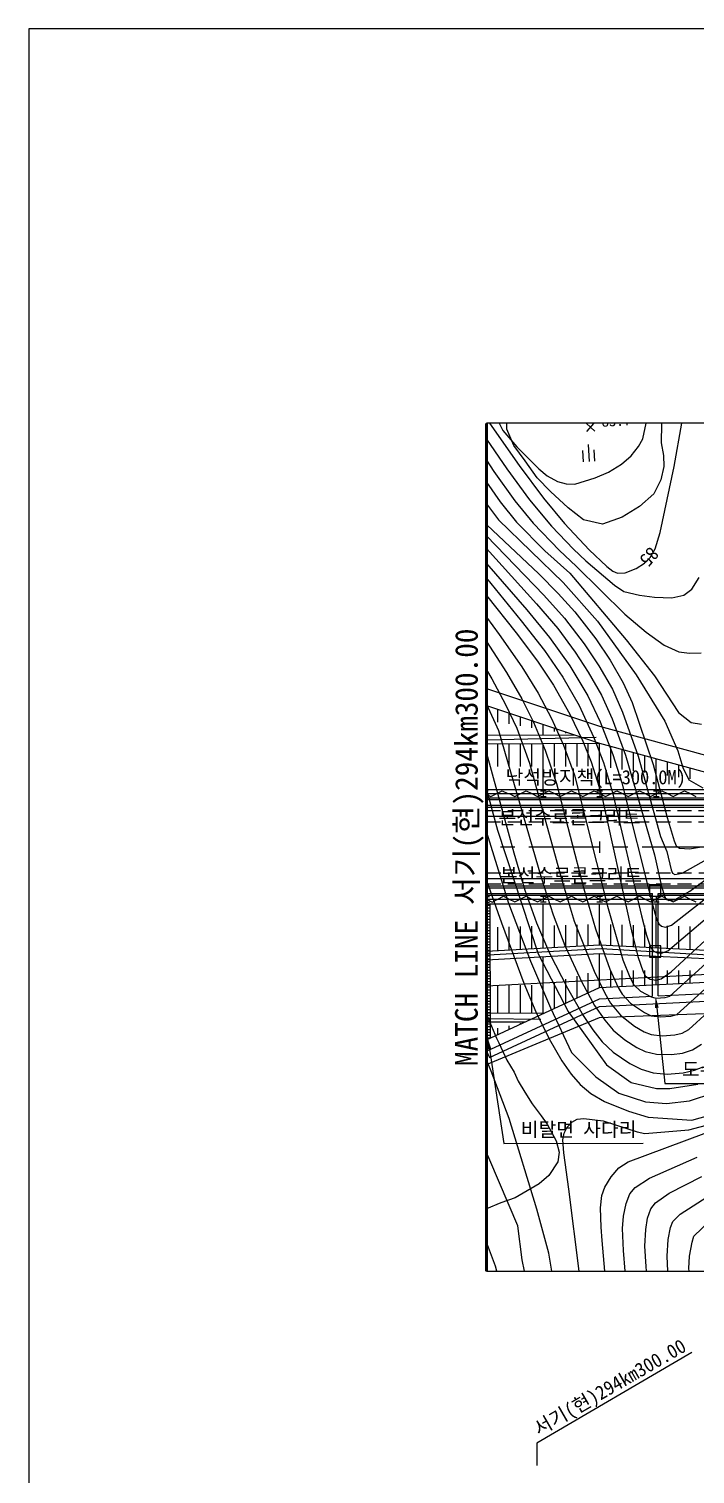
# Model space of a CAD drawing. Header units: millimetres. Extents: x 11366 to 12162, y 1103 to 1810.
# Drawn here: x 11365.9 to 11483.7, y 1363.4 to 1619.1 of the extents above; entities that cross this region are included whole.
import ezdxf
from ezdxf.enums import TextEntityAlignment as Align
from ezdxf.xclip import XClip

# ---------------------------------------------------------------- set-up
doc = ezdxf.new("R2010")
doc.units = ezdxf.units.MM
doc.header["$LTSCALE"] = 10
doc.header["$MEASUREMENT"] = 0
doc.header["$XCLIPFRAME"] = 2
for name, pattern in [('A-CENTR01', [2, 1.25, -0.25, 0.25, -0.25]), ('CENTER', [2, 1.25, -0.25, 0.25, -0.25]), ('HIDDEN', [0.375, 0.25, -0.125])]:
    doc.linetypes.add(name, pattern=pattern)
for name, color, linetype in [('TN-MACL', 6, 'A-CENTR01'), ('TZ-BASE', 253, 'Continuous'), ('TZ-CABL', 4, 'Continuous'), ('TZ-LEAL', 1, 'Continuous'), ('TZ-LEAT', 3, 'Continuous')]:
    doc.layers.add(name, color=color, linetype=linetype)
doc.layers.add('TX-PAPR', color=2, linetype='Continuous', plot=False)
doc.styles.add('HANA', font='GulimChe.ttf')
doc.styles.get("Standard").update_dxf_attribs({"font": 'GulimChe.ttf'})
doc.styles.add('굴림체', font='GulimChe.ttf')
doc.linetypes.add('I_LINE', pattern='A,3.5,["I",Standard,S=1,R=0,X=-1,Y=-0.5],3.5', length=7)
doc.linetypes.add('ZIGZAG', pattern='A,0.0001,-0.2,[131,ltypeshp.shx,S=0.2,R=0,X=-0.2,Y=0],-0.4,[131,ltypeshp.shx,S=0.2,R=180,X=0.2,Y=0],-0.2', length=0.8001)

# ---------------------------------------------------------------- blocks, each defined once
blk = doc.blocks.new('JD-FFCG5FXDGD4XFS')
at = {"layer": 'TZ-BASE'}
for p, q in [((31.39, 77.53, 83.81), (30.93, 74.92, 83.81)), ((0.09, 75.65, 85), (5.75, 67.53, 85)), ((2.35, 75.85, 84), (2.27, 74.94, 84)), ((2.27, 74.94, 84), (2.9, 73.71, 84)), ((3.59, 73.95, 83.81), (3.6, 75.59, 83.81)), ((17.65, 74.95, 83.67), (19.13, 73.62, 83.67)), ((17.72, 73.54, 83.67), (19.06, 75.03, 83.67)), ((27.61, 72.28, 84), (28.29, 75.28, 84)), ((30.93, 74.92, 83.81), (30.87, 71.56, 83.81)), ((33.18, 67.37, 85), (34.52, 75.09, 85)), ((0, 72.22, 86), (3.59, 66.93, 86)), ((2.9, 73.71, 84), (5.34, 70.82, 84)), ((4.84, 71.1, 83.81), (3.59, 73.95, 83.81)), ((26.88, 70.89, 84), (27.61, 72.28, 84)), ((6.82, 68.36, 83.81), (4.84, 71.1, 83.81)), ((5.34, 70.82, 84), (9.23, 66.97, 84)), ((17.16, 68.19, 76.7), (17.05, 70.18, 76.7)), ((18, 71.24, 76.7), (18.16, 68.24, 76.7)), ((19.16, 68.29, 76.7), (19.05, 70.29, 76.7)), ((23.89, 67.78, 84), (25.59, 69.26, 84)), ((25.59, 69.26, 84), (26.88, 70.89, 84)), ((30.87, 71.56, 83.81), (31.26, 69.29, 83.81)), ((31.26, 69.29, 83.81), (31.35, 67.35, 83.81)), ((0, 68.48, 87), (1.32, 66.47, 87)), ((3.59, 66.93, 86), (7.6, 61.48, 86)), ((5.75, 67.53, 85), (10.08, 61.76, 85)), ((8.96, 65.37, 83.81), (6.82, 68.36, 83.81)), ((9.23, 66.97, 84), (10.72, 65.72, 84)), ((21.58, 66.34, 84), (23.89, 67.78, 84)), ((30.71, 55.7, 85), (33.18, 67.37, 85)), ((31.35, 67.35, 83.81), (30.84, 65.03, 83.81)), ((0, 64.62, 88), (2.41, 61.13, 88)), ((1.32, 66.47, 87), (4.99, 61.31, 87)), ((11.32, 62.96, 83.81), (8.96, 65.37, 83.81)), ((10.72, 65.72, 84), (12.55, 64.71, 84)), ((12.55, 64.71, 84), (14.07, 64.27, 84)), ((14.07, 64.27, 84), (15.64, 64.22, 84)), ((15.64, 64.22, 84), (19.18, 65.34, 84)), ((19.18, 65.34, 84), (21.58, 66.34, 84)), ((30.84, 65.03, 83.81), (29.56, 62.52, 83.81)), ((7.6, 61.48, 86), (11.51, 56.8, 86)), ((10.08, 61.76, 85), (13.8, 57.27, 85)), ((14.43, 60.07, 83.81), (11.32, 62.96, 83.81)), ((29.56, 62.52, 83.81), (27.03, 60.26, 83.81)), ((0, 60.73, 89), (2.14, 57.95, 89)), ((2.41, 61.13, 88), (5.29, 57.53, 88)), ((4.99, 61.31, 87), (8.24, 57.35, 87)), ((17.13, 57.92, 83.81), (14.43, 60.07, 83.81)), ((27.03, 60.26, 83.81), (23.99, 58.37, 83.81)), ((0, 57.11, 90), (0.06, 57.04, 90)), ((0.06, 57.04, 90), (9.24, 48.35, 90)), ((2.14, 57.95, 89), (13.53, 46.85, 89)), ((5.29, 57.53, 88), (10.31, 52.42, 88)), ((8.24, 57.35, 87), (12.9, 52.52, 87)), ((11.51, 56.8, 86), (15.35, 52.75, 86)), ((13.8, 57.27, 85), (18.17, 52.59, 85)), ((20.52, 57.17, 83.81), (17.13, 57.92, 83.81)), ((23.99, 58.37, 83.81), (20.52, 57.17, 83.81)), ((0, 55.08, 91), (10.16, 44.61, 91)), ((29.79, 52.81, 85), (30.71, 55.7, 85)), ((0, 52.83, 92), (8.85, 43.08, 92)), ((10.31, 52.42, 88), (14.7, 48.47, 88)), ((12.9, 52.52, 87), (15.85, 49.75, 87)), ((15.35, 52.75, 86), (17.55, 50.69, 86)), ((18.17, 52.59, 85), (21.26, 49.68, 85)), ((27.93, 50.25, 85), (28.93, 51.27, 85)), ((28.93, 51.27, 85), (29.79, 52.81, 85)), ((0, 50.18, 93), (7.1, 42.02, 93)), ((15.85, 49.75, 87), (24.46, 41.22, 87)), ((17.55, 50.69, 86), (22.65, 46.37, 86)), ((21.26, 49.68, 85), (22.33, 48.82, 85)), ((22.33, 48.82, 85), (23.17, 48.52, 85)), ((24.51, 48.56, 85), (26.43, 49.29, 85)), ((26.43, 49.29, 85), (27.93, 50.25, 85)), ((0, 47.61, 94), (6.15, 40.04, 94)), ((9.24, 48.35, 90), (12.69, 44.91, 90)), ((13.53, 46.85, 89), (19.64, 40.02, 89)), ((14.7, 48.47, 88), (24.7, 36.71, 88)), ((22.65, 46.37, 86), (24.25, 45.26, 86)), ((23.17, 48.52, 85), (24.51, 48.56, 85)), ((36.32, 45.65, 86), (37.58, 47.7, 86)), ((0, 44.53, 95), (5.26, 37.92, 95)), ((10.16, 44.61, 91), (13.76, 40.55, 91)), ((12.69, 44.91, 90), (15.62, 41.67, 90)), ((24.25, 45.26, 86), (27.03, 44.57, 86)), ((27.03, 44.57, 86), (29.67, 44.23, 86)), ((29.67, 44.23, 86), (32.74, 44.11, 86)), ((32.74, 44.11, 86), (34.89, 44.58, 86)), ((34.89, 44.58, 86), (36.32, 45.65, 86)), ((7.1, 42.02, 93), (11.13, 37.12, 93)), ((8.85, 43.08, 92), (12.58, 38.68, 92)), ((15.62, 41.67, 90), (19.31, 36.89, 90)), ((24.46, 41.22, 87), (28.2, 38.08, 87)), ((0, 40.7, 96), (2.25, 37.63, 96)), ((6.15, 40.04, 94), (10.25, 34.79, 94)), ((12.58, 38.68, 92), (15.69, 34.51, 92)), ((13.76, 40.55, 91), (17.28, 35.98, 91)), ((19.64, 40.02, 89), (26.45, 30.49, 89)), ((0, 36.39, 97), (3.53, 30.92, 97)), ((2.25, 37.63, 96), (6.25, 31.9, 96)), ((5.26, 37.92, 95), (9.01, 32.95, 95)), ((11.13, 37.12, 93), (14.75, 32.09, 93)), ((17.28, 35.98, 91), (19.87, 32.09, 91)), ((19.31, 36.89, 90), (21.84, 33.08, 90)), ((24.7, 36.71, 88), (29.68, 30.3, 88)), ((28.2, 38.08, 87), (31.42, 35.75, 87)), ((10.25, 34.79, 94), (13.49, 30.07, 94)), ((15.69, 34.51, 92), (18, 30.99, 92)), ((31.42, 35.75, 87), (33.98, 34.57, 87)), ((33.98, 34.57, 87), (35.9, 34.32, 87)), ((35.9, 34.32, 87), (37.92, 34.42, 87)), ((0, 31.37, 98), (0.94, 29.77, 98)), ((3.53, 30.92, 97), (6.24, 26.26, 97)), ((6.25, 31.9, 96), (9.13, 27.27, 96)), ((9.01, 32.95, 95), (11.87, 28.65, 95)), ((14.75, 32.09, 93), (17.91, 26.8, 93)), ((18, 30.99, 92), (20.32, 26.93, 92)), ((19.87, 32.09, 91), (22.25, 27.94, 91)), ((21.84, 33.08, 90), (24.13, 29.1, 90)), ((0.94, 29.77, 98), (3.36, 25.27, 98)), ((11.87, 28.65, 95), (14.72, 23.57, 95)), ((13.49, 30.07, 94), (16.37, 25.08, 94)), ((24.13, 29.1, 90), (25.76, 25.59, 90)), ((26.45, 30.49, 89), (31.53, 22.3, 89)), ((29.68, 30.3, 88), (33.95, 23.85, 88)), ((0, 28.1), (20, 21.44)), ((0, 28.1), (20, 21.44)), ((0, 25.7), (0.17, 25.68)), ((6.24, 26.26, 97), (8.33, 22.13, 97)), ((9.13, 27.27, 96), (11.51, 22.79, 96)), ((17.91, 26.8, 93), (20.12, 22.18, 93)), ((20.32, 26.93, 92), (22.22, 22.71, 92)), ((22.25, 27.94, 91), (24.05, 23.88, 91)), ((25.76, 25.59, 90), (29.46, 14.65, 90)), ((0, 25.34, 99), (2.09, 20.67, 99)), ((0, 25.1), (20, 18.44)), ((2, 22.14), (2, 24.44)), ((3.36, 25.27, 98), (5.34, 21.07, 98)), ((4, 21.81), (4, 23.77)), ((6, 21.48), (6, 23.1)), ((14.72, 23.57, 95), (17.01, 18.77, 95)), ((16.37, 25.08, 94), (18.93, 19.54, 94)), ((24.05, 23.88, 91), (26.79, 16.12, 91)), ((33.95, 23.85, 88), (36.18, 22.07, 88)), ((2.09, 20.67, 99), (9.68, -5.33, 99)), ((5.34, 21.07, 98), (7.58, 14.88, 98)), ((8, 21.15), (8, 22.44)), ((8.33, 22.13, 97), (10.35, 17.18, 97)), ((10, 19.88), (10, 21.77)), ((11.51, 22.79, 96), (13.61, 18.08, 96)), ((12, 20.5), (12, 21.1)), ((20, 21.44), (40, 15.92)), ((20, 21.44), (40, 15.92)), ((20.12, 22.18, 93), (22.34, 16.43, 93)), ((22.22, 22.71, 92), (24.57, 16.27, 92)), ((31.53, 22.3, 89), (33.82, 17.06, 89)), ((36.18, 22.07, 88), (37.98, 21.8, 88)), ((0, 19.82), (15.57, 19.91)), ((0, 19.03), (0.08, 19.03)), ((0, 18.32), (20, 18.44)), ((0.08, 19.03), (19.38, 19.47)), ((2, 14.28), (2, 18.34)), ((4, 14.28), (4, 18.35)), ((6, 14.29), (6, 18.36)), ((8, 14.29), (8, 18.37)), ((10, 10.22), (10, 18.38)), ((12, 14.3), (12, 18.39)), ((13.61, 18.08, 96), (15.55, 12.75, 96)), ((14, 20.17), (14, 20.44)), ((14, 14.31), (14, 18.4)), ((16, 14.31), (16, 18.41)), ((17.01, 18.77, 95), (18.5, 15.1, 95)), ((18, 14.32), (18, 18.42)), ((18.93, 19.54, 94), (20.66, 14.98, 94)), ((20, 18.44), (40, 12.92)), ((20, 10.22), (20, 18.44)), ((0, 16.65, 100), (4.85, -0.99, 100)), ((10.35, 17.18, 97), (12.36, 11.26, 97)), ((22, 14.05), (22, 17.88)), ((22.34, 16.43, 93), (23.94, 11.41, 93)), ((24, 13.77), (24, 17.33)), ((24.57, 16.27, 92), (29.68, -1.32, 92)), ((26, 13.5), (26, 16.78)), ((26.79, 16.12, 91), (30.73, 1.91, 91)), ((28, 13.22), (28, 16.23)), ((30, 10.22), (30, 15.68)), ((33.82, 17.06, 89), (34.69, 14.13, 89)), ((7.58, 14.88, 98), (13.37, -6.01, 98)), ((18.5, 15.1, 95), (20.26, 9.51, 95)), ((20.66, 14.98, 94), (22.27, 9.69, 94)), ((29.46, 14.65, 90), (31.92, 5.29, 90)), ((32, 12.67), (32, 15.12)), ((34, 12.39), (34, 14.57)), ((34.69, 14.13, 89), (35.76, 11.92, 89)), ((36, 12.12), (36, 14.02)), ((12.36, 11.26, 97), (17.18, -7.33, 97)), ((15.55, 12.75, 96), (21.37, -10.43, 96)), ((23.94, 11.41, 93), (29.28, -9.95, 93)), ((35.76, 11.92, 89), (38.22, 10.5, 89)), ((0, 10.22), (80, 10.22)), ((0, 10.22, 101), (1.92, 3.01, 101)), ((0, 9.99), (0.29, 9.99)), ((0, 9.39), (0.79, 8.99)), ((0, 8.99), (0.29, 8.99)), ((0, 8.72), (39.71, 8.72)), ((0, 8.42), (39.71, 8.42)), ((0.79, 8.99), (2.79, 9.99)), ((2.79, 9.99), (3.79, 9.49)), ((4.02, 9.49), (5.02, 8.99)), ((5.02, 8.99), (7.02, 9.99)), ((7.02, 9.99), (8.02, 9.49)), ((8.02, 9.49), (9.02, 8.99)), ((9.02, 8.99), (11.02, 9.99)), ((9.52, 9.99), (10.52, 9.99)), ((9.52, 8.99), (10.52, 8.99)), ((10.02, 9.99), (10.02, 8.99)), ((11.02, 9.99), (12.02, 9.49)), ((12.02, 9.49), (13.02, 8.99)), ((13.02, 8.99), (15.02, 9.99)), ((15.02, 9.99), (16.02, 9.49)), ((16.02, 9.49), (17.02, 8.99)), ((17.02, 8.99), (19.02, 9.99)), ((19.02, 9.99), (20.02, 9.49)), ((19.52, 9.99), (20.52, 9.99)), ((19.52, 8.99), (20.52, 8.99)), ((20.02, 9.99), (20.02, 8.99)), ((20.02, 9.49), (21.02, 8.99)), ((20.26, 9.51, 95), (25.61, -14.79, 95)), ((21.02, 8.99), (23.02, 9.99)), ((22.27, 9.69, 94), (27.4, -12.13, 94)), ((23.02, 9.99), (24.02, 9.49)), ((24.02, 9.49), (25.02, 8.99)), ((25.02, 8.99), (27.02, 9.99)), ((27.02, 9.99), (28.02, 9.49)), ((28.02, 9.49), (29.02, 8.99)), ((29.02, 8.99), (31.02, 9.99)), ((29.52, 9.99), (30.52, 9.99)), ((29.52, 8.99), (30.52, 8.99)), ((30.02, 9.99), (30.02, 8.99)), ((31.02, 9.99), (32.02, 9.49)), ((32.02, 9.49), (33.02, 8.99)), ((33.02, 8.99), (35.02, 9.99)), ((35.02, 9.99), (36.02, 9.49)), ((36.02, 9.49), (37.02, 8.99)), ((0, 7.42), (80, 7.42)), ((0, 7.11), (280, 7.13)), ((31.92, 5.29, 90), (33.2, 1.12, 90)), ((0, 2.66, 102), (3.9, -9.87, 102)), ((1.92, 3.01, 101), (9.14, -18.88, 101)), ((32.07, -18.31, 94), (57.37, 3.13, 94)), ((0, 1), (0, -1)), ((20, 1), (20, -1)), ((30.73, 1.91, 91), (31.89, -0.73, 91)), ((33.2, 1.12, 90), (33.52, 0.28, 90)), ((33.52, 0.28, 90), (34.13, -0.15, 90)), ((4.85, -0.99, 100), (6.79, -7.61, 100)), ((29.68, -1.32, 92), (30.96, -6.92, 92)), ((31.89, -0.73, 91), (32.67, -4, 91)), ((34.13, -0.15, 90), (35.87, -0.27, 90)), ((34.58, -4.59, 91), (40.36, -1.37, 91)), ((35.87, -0.27, 90), (37.63, 0, 90)), ((35.92, -7.77, 92), (45.12, -1.06, 92)), ((32.67, -4, 91), (32.89, -4.6, 91)), ((32.72, -13.78, 93), (46.71, -2.74, 93)), ((32.89, -4.6, 91), (33.27, -4.81, 91)), ((33.27, -4.81, 91), (34.58, -4.59, 91)), ((0, -5.87, 103), (2.62, -13.37, 103)), ((280, -6.87), (0, -6.88)), ((0, -7.19), (99.93, -7.19)), ((6.79, -7.61, 100), (8.83, -13.37, 100)), ((9.68, -5.33, 99), (11.79, -11.96, 99)), ((13.37, -6.01, 98), (15.52, -13.05, 98)), ((17.18, -7.33, 97), (19.24, -14.43, 97)), ((30.8, -6.67), (28.8, -6.67)), ((28.8, -6.67), (28.8, -8.67)), ((30.8, -8.67), (30.8, -6.67)), ((30.96, -6.92, 92), (31.45, -8.59, 92)), ((32.64, -22.03, 95), (49.64, -6.27, 95)), ((0, -8.19), (29.32, -8.19)), ((0, -8.49), (29.32, -8.49)), ((0, -8.69), (0.52, -8.69)), ((0, -9.69), (0.52, -9.69)), ((0, -24.52), (280, -9.9)), ((0, -9.99), (100, -9.98)), ((0, -18.39), (0, -9.99)), ((0, -10.23), (0.59, -10.22)), ((0.02, -8.69), (0.02, -9.69)), ((0.02, -9.19), (1.02, -9.69)), ((0.59, -9.99), (0.63, -33.79)), ((1.02, -9.69), (3.02, -8.68)), ((3.02, -8.68), (4.02, -9.18)), ((3.9, -9.87, 102), (7.78, -20.14, 102)), ((4.02, -9.18), (5.02, -9.68)), ((5.02, -9.68), (7.02, -8.68)), ((7.02, -8.68), (8.02, -9.18)), ((8.02, -9.18), (9.02, -9.68)), ((9.02, -9.68), (11.02, -8.68)), ((9.52, -8.68), (10.52, -8.68)), ((9.52, -9.68), (10.52, -9.68)), ((10, -17.84), (10, -9.99)), ((10.02, -8.68), (10.02, -9.68)), ((11.02, -8.68), (12.02, -9.18)), ((12.02, -9.18), (13.02, -9.68)), ((13.02, -9.68), (15.02, -8.68)), ((15.02, -8.68), (16.02, -9.18)), ((16.02, -9.18), (17.02, -9.68)), ((17.02, -9.68), (19.02, -8.68)), ((19.02, -8.68), (20.02, -9.18)), ((19.52, -8.68), (20.52, -8.68)), ((19.52, -9.68), (20.52, -9.68)), ((20, -17.28), (20, -9.99)), ((20.02, -8.68), (20.02, -9.68)), ((20.02, -9.18), (21.02, -9.68)), ((21.02, -9.68), (23.02, -8.68)), ((23.02, -8.68), (24.02, -9.18)), ((24.02, -9.18), (25.02, -9.68)), ((25.02, -9.68), (27.02, -8.68)), ((27.02, -8.68), (28.02, -9.18)), ((28.02, -9.18), (29.02, -9.68)), ((28.8, -8.67), (30.8, -8.67)), ((29.02, -9.68), (31.02, -8.68)), ((29.28, -9.95, 93), (30.05, -12.65, 93)), ((29.35, -26.36), (29.32, -8.19)), ((29.52, -8.68), (30.52, -8.68)), ((29.52, -9.68), (30.52, -9.68)), ((30, -17.76), (30, -9.99)), ((30.02, -8.68), (30.02, -9.68)), ((30.35, -26.31), (30.32, -8.19)), ((30.32, -8.19), (89.46, -8.19)), ((30.32, -8.49), (89.46, -8.49)), ((31.02, -8.68), (32.02, -9.18)), ((31.45, -8.59, 92), (31.72, -9.16, 92)), ((31.72, -9.16, 92), (32.24, -9.44, 92)), ((32.02, -9.18), (33.02, -9.68)), ((32.24, -9.44, 92), (33.37, -9.25, 92)), ((33.02, -9.68), (35.02, -8.68)), ((33.37, -9.25, 92), (35.92, -7.77, 92)), ((35.02, -8.68), (36.02, -9.18)), ((36.02, -9.18), (37.02, -9.68)), ((0, -10.73), (0.6, -10.72)), ((0, -11.23), (0.6, -11.22)), ((0, -11.73), (0.6, -11.72)), ((0, -12.23), (0.6, -12.22)), ((0, -12.73), (0.6, -12.72)), ((11.79, -11.96, 99), (13.87, -17.38, 99)), ((21.37, -10.43, 96), (24.12, -19.9, 96)), ((27.4, -12.13, 94), (28.28, -15.53, 94)), ((30.05, -12.65, 93), (30.44, -13.56, 93)), ((0, -13.23), (0.6, -13.22)), ((0, -13.73), (0.6, -13.72)), ((0, -14.23), (0.6, -14.22)), ((0, -14.73), (0.6, -14.72)), ((0, -15.23), (0.6, -15.22)), ((2, -18.28), (2, -14.14)), ((2.62, -13.37, 103), (6.59, -24.03, 103)), ((4, -18.17), (4, -14.08)), ((6, -18.06), (6, -14.02)), ((8, -17.95), (8, -13.97)), ((8.83, -13.37, 100), (11.14, -18.71, 100)), ((12, -17.72), (12, -13.86)), ((14, -17.61), (14, -13.8)), ((15.52, -13.05, 98), (19.01, -21.92, 98)), ((16, -17.5), (16, -13.75)), ((18, -17.39), (18, -13.69)), ((19.24, -14.43, 97), (21.81, -21.56, 97)), ((22, -17.38), (22, -13.68)), ((24, -17.47), (24, -13.73)), ((25.61, -14.79, 95), (26.73, -19.31, 95)), ((26, -17.57), (26, -13.78)), ((28, -17.66), (28, -13.83)), ((30.44, -13.56, 93), (30.91, -13.96, 93)), ((30.91, -13.96, 93), (31.62, -14.11, 93)), ((31.62, -14.11, 93), (32.72, -13.78, 93)), ((32, -17.86), (32, -13.92)), ((34, -17.95), (34, -13.97)), ((36, -18.05), (36, -14.02)), ((0, -15.73), (0.6, -15.72)), ((0, -16.23), (0.6, -16.22)), ((0, -16.73), (0.61, -16.72)), ((0, -17.23), (0.61, -17.22)), ((0, -18.39), (20, -17.28)), ((0, -17.73), (0.61, -17.72)), ((13.87, -17.38, 99), (16.86, -23.84, 99)), ((20, -17.28), (40, -18.24)), ((28.28, -15.53, 94), (29.01, -17.65, 94)), ((30.81, -17.42), (28.81, -17.42)), ((28.81, -17.42), (28.82, -19.42)), ((29.01, -17.65, 94), (29.49, -18.34, 94)), ((30.82, -19.42), (30.81, -17.42)), ((0, -18.23), (0.61, -18.22)), ((0, -18.39), (0, -18.39)), ((0, -18.73), (0.61, -18.72)), ((0, -19.89), (20, -18.78)), ((0, -19.04), (0.28, -19.04)), ((0, -19.23), (0.61, -19.22)), ((0, -19.73), (0.61, -19.72)), ((0, -29.37), (0, -19.89)), ((0, -19.89), (0, -19.89)), ((0, -20.23), (0.61, -20.22)), ((0.28, -19.04), (20.27, -17.91)), ((7.78, -20.14, 102), (11.31, -28.41, 102)), ((9.14, -18.88, 101), (14.44, -29.08, 101)), ((10, -29.46), (10, -19.34)), ((11.14, -18.71, 100), (14.33, -24.93, 100)), ((20, -24.83), (20, -18.78)), ((20, -18.78), (40, -19.74)), ((20.27, -17.91), (40.22, -19.12)), ((24.12, -19.9, 96), (25.31, -23.01, 96)), ((26.73, -19.31, 95), (27.68, -22.04, 95)), ((28.82, -19.42), (30.82, -19.42)), ((29.49, -18.34, 94), (30.17, -18.69, 94)), ((30, -24.33), (30, -19.26)), ((30.17, -18.69, 94), (30.96, -18.76, 94)), ((30.96, -18.76, 94), (32.07, -18.31, 94)), ((32.39, -26.36, 96), (41.39, -18.22, 96)), ((0, -20.73), (0.61, -20.72)), ((0, -21.23), (0.61, -21.22)), ((0, -21.73), (0.61, -21.72)), ((0, -22.23), (0.61, -22.22)), ((0, -22.73), (0.62, -22.72)), ((16, -26.68), (16, -22.83)), ((18, -25.76), (18, -22.3)), ((19.01, -21.92, 98), (20.89, -25.84, 98)), ((21.81, -21.56, 97), (23.29, -24.81, 97)), ((22, -24.73), (22, -21.78)), ((24, -24.63), (24, -21.78)), ((26, -24.53), (26, -21.78)), ((27.68, -22.04, 95), (28.11, -22.79, 95)), ((28, -24.43), (28, -21.78)), ((28.11, -22.79, 95), (28.92, -23.32, 95)), ((30.87, -23.29, 95), (32.64, -22.03, 95)), ((32, -24.22), (32, -21.78)), ((33.63, -29.57, 97), (41.72, -22.28, 97)), ((34, -24.12), (34, -21.78)), ((36, -24.02), (36, -21.78)), ((0, -23.23), (0.62, -23.22)), ((0, -23.73), (0.62, -23.72)), ((0, -24.23), (0.62, -24.22)), ((0, -24.73), (0.62, -24.72)), ((0, -34.08), (20, -24.83)), ((0, -25.23), (0.62, -25.22)), ((2, -29.38), (2, -24.45)), ((4, -29.38), (4, -24.44)), ((6, -29.39), (6, -24.42)), ((6.59, -24.03, 103), (8.72, -29.12, 103)), ((8, -29.39), (8, -24.41)), ((12, -28.53), (12, -23.87)), ((14, -27.61), (14, -23.35)), ((14.33, -24.93, 100), (17.11, -29.74, 100)), ((16.86, -23.84, 99), (19.1, -27.98, 99)), ((20, -24.83), (40, -23.82)), ((23.29, -24.81, 97), (23.98, -25.98, 97)), ((25.31, -23.01, 96), (26.02, -24.35, 96)), ((26.02, -24.35, 96), (27.23, -25.46, 96)), ((27.23, -25.46, 96), (29.11, -26.47, 96)), ((28.92, -23.32, 95), (29.98, -23.49, 95)), ((29.98, -23.49, 95), (30.87, -23.29, 95)), ((35.79, -32.27, 98), (43.09, -25.55, 98)), ((0, -25.73), (0.62, -25.72)), ((0, -26.23), (0.62, -26.22)), ((0, -26.73), (0.62, -26.72)), ((0, -36.08), (20, -26.83)), ((0, -27.23), (0.62, -27.22)), ((0, -27.73), (0.62, -27.72)), ((19.1, -27.98, 99), (20.89, -30.58, 99)), ((20, -26.83), (29.35, -26.36)), ((20, -28.18), (40, -27.17)), ((20.89, -25.84, 98), (21.94, -27.61, 98)), ((21.94, -27.61, 98), (23.68, -29.7, 98)), ((23.98, -25.98, 97), (25.46, -27.58, 97)), ((25.46, -27.58, 97), (27.93, -29.25, 97)), ((29.11, -26.47, 96), (29.93, -26.72, 96)), ((29.93, -26.72, 96), (31.61, -26.6, 96)), ((30.35, -26.31), (40, -25.82)), ((31.61, -26.6, 96), (32.39, -26.36, 96)), ((0, -28.23), (0.62, -28.22)), ((0, -28.73), (0.63, -28.72)), ((0, -29.23), (0.63, -29.22)), ((10.12, -29.4), (0, -29.37)), ((0, -29.5, 102.15), (0.32, -30.22, 102.15)), ((0, -29.73), (0.63, -29.72)), ((0, -38.43), (20, -30.11)), ((0, -38.43), (20, -30.11)), ((0, -30.23), (0.63, -30.22)), ((0, -30.31), (9.62, -30.43)), ((0.32, -30.22, 102.15), (1.78, -33.78, 102.15)), ((0.52, -37.19), (20, -28.18)), ((8.72, -29.12, 103), (11.05, -33.92, 103)), ((11.31, -28.41, 102), (15.05, -36.32, 102)), ((14.44, -29.08, 101), (21.24, -38.49, 101)), ((17.11, -29.74, 100), (18.79, -32.31, 100)), ((20, -30.11), (40, -29.35)), ((20, -30.11), (40, -29.35)), ((20.89, -30.58, 99), (22.4, -32.35, 99)), ((23.68, -29.7, 98), (26.18, -31.66, 98)), ((27.93, -29.25, 97), (29.12, -29.84, 97)), ((29.12, -29.84, 97), (30.76, -30.02, 97)), ((30.11, -28.43), (31.54, -41.79)), ((30.76, -30.02, 97), (32.57, -29.88, 97)), ((32.57, -29.88, 97), (33.63, -29.57, 97)), ((0, -30.73), (0.63, -30.72)), ((0, -30.9), (6.88, -30.9)), ((0, -34.08), (0, -30.9)), ((0, -31.23), (0.63, -31.22)), ((0, -31.73), (0.63, -31.72)), ((0, -32.23), (0.63, -32.22)), ((0, -32.73), (0.63, -32.72)), ((0, -33.23), (0.63, -33.22)), ((2, -33.16), (2, -32.03)), ((4, -32.23), (4, -31.57)), ((6, -31.31), (6, -31.1)), ((18.79, -32.31, 100), (20.47, -34.44, 100)), ((22.4, -32.35, 99), (24.47, -34.05, 99)), ((26.18, -31.66, 98), (27.85, -32.67, 98)), ((27.85, -32.67, 98), (29.12, -33.15, 98)), ((29.12, -33.15, 98), (31.08, -33.36, 98)), ((31.08, -33.36, 98), (33.27, -33.2, 98)), ((33.27, -33.2, 98), (34.57, -32.89, 98)), ((34.57, -32.89, 98), (35.79, -32.27, 98)), ((0, -33.73), (0.63, -33.72)), ((0, -34.08), (0, -34.08)), ((0.52, -35.71), (3.06, -52.42)), ((1.78, -33.78, 102.15), (2.15, -34.63, 102.15)), ((2.15, -34.63, 102.15), (3.59, -37.67, 102.15)), ((11.05, -33.92, 103), (13.29, -37.76, 103)), ((20.47, -34.44, 100), (22.37, -36.23, 100)), ((24.47, -34.05, 99), (26.56, -35.41, 99)), ((26.56, -35.41, 99), (28.07, -36.13, 99)), ((36.39, -35.86, 99), (38.02, -34.81, 99)), ((0, -36.08), (0.52, -37.19)), ((0.81, -39.59, 103), (0, -37.6, 103)), ((3.59, -37.67, 102.15), (4.86, -39.79, 102.15)), ((13.29, -37.76, 103), (14.95, -40.12, 103)), ((15.05, -36.32, 102), (19.33, -40.62, 102)), ((22.37, -36.23, 100), (25.35, -38.26, 100)), ((25.35, -38.26, 100), (27.35, -39.27, 100)), ((28.07, -36.13, 99), (30.07, -36.61, 99)), ((30.07, -36.61, 99), (32.71, -36.65, 99)), ((32.71, -36.65, 99), (34.65, -36.4, 99)), ((34.65, -36.4, 99), (36.39, -35.86, 99)), ((0, -38.43), (0, -38.43)), ((0, -38.43), (0, -38.43)), ((4.01, -48, 103), (0.81, -39.59, 103)), ((4.86, -39.79, 102.15), (5.59, -41.36, 102.15)), ((14.95, -40.12, 103), (16.55, -42, 103)), ((19.33, -40.62, 102), (23.41, -43.5, 102)), ((21.24, -38.49, 101), (25.57, -41.6, 101)), ((27.35, -39.27, 100), (29.44, -39.89, 100)), ((29.44, -39.89, 100), (31.93, -40.12, 100)), ((31.93, -40.12, 100), (34.76, -39.88, 100)), ((34.76, -39.88, 100), (36.75, -39.44, 100)), ((36.75, -39.44, 100), (38.28, -38.82, 100)), ((5.59, -41.36, 102.15), (6.76, -43.32, 102.15)), ((6.76, -43.32, 102.15), (8.09, -45.38, 102.15)), ((16.55, -42, 103), (18.42, -43.56, 103)), ((25.57, -41.6, 101), (30.04, -42.68, 101)), ((30.04, -42.68, 101), (32.42, -42.67, 101)), ((31.54, -41.79), (44.44, -41.77)), ((32.42, -42.67, 101), (37.38, -41.94, 101)), ((35.87, -44.87, 102), (40.2, -43.46, 102)), ((8.09, -45.38, 102.15), (9.64, -47.5, 102.15)), ((18.42, -43.56, 103), (20.88, -44.99, 103)), ((20.88, -44.99, 103), (25.09, -46.67, 103)), ((23.41, -43.5, 102), (28.13, -45.04, 102)), ((28.13, -45.04, 102), (31.84, -45.32, 102)), ((31.84, -45.32, 102), (35.87, -44.87, 102)), ((8.92, -64.01, 103), (4.01, -48, 103)), ((9.64, -47.5, 102.15), (10.72, -49, 102.15)), ((15.06, -48.65, 104), (16.01, -48.12, 104)), ((16.01, -48.12, 104), (17.22, -47.96, 104)), ((17.22, -47.96, 104), (20.61, -48.4, 104)), ((20.61, -48.4, 104), (26.62, -50.33, 104)), ((25.09, -46.67, 103), (28.58, -47.74, 103)), ((28.58, -47.74, 103), (36.29, -48.31, 103)), ((36.29, -48.31, 103), (39.22, -47.44, 103)), ((10.72, -49, 102.15), (12.3, -51.93, 102.15)), ((13.52, -51.79, 104), (13.71, -50.57, 104)), ((13.71, -50.57, 104), (14.23, -49.51, 104)), ((14.23, -49.51, 104), (15.06, -48.65, 104)), ((25.04, -55.67, 105), (38.48, -50.66, 105)), ((26.62, -50.33, 104), (27.98, -50.65, 104)), ((27.98, -50.65, 104), (35.74, -49.99, 104)), ((35.74, -49.99, 104), (39.77, -48.96, 104)), ((3.06, -52.42), (27.72, -52.38)), ((12.3, -51.93, 102.15), (12.86, -53.92, 102.15)), ((13.66, -54.04, 104), (13.52, -51.79, 104)), ((0.61, -55.35, 102), (0, -54.01, 102)), ((5.53, -66.96, 102), (0.61, -55.35, 102)), ((12.62, -55.63, 102.15), (11.04, -58.05, 102.15)), ((12.86, -53.92, 102.15), (12.62, -55.63, 102.15)), ((14.54, -60.48, 104), (13.66, -54.04, 104)), ((23.4, -56.72, 105), (25.04, -55.67, 105)), ((28.84, -58.53, 106), (37.23, -54.81, 106)), ((36.68, -68.81, 109), (49.89, -55.99, 109)), ((11.04, -58.05, 102.15), (9.31, -59.52, 102.15)), ((20.92, -60.11, 105), (22.01, -58.29, 105)), ((22.01, -58.29, 105), (23.4, -56.72, 105)), ((26.27, -60.21, 106), (28.84, -58.53, 106)), ((32.32, -61.19, 107), (38.07, -58.27, 107)), ((9.31, -59.52, 102.15), (5.06, -62.05, 102.15)), ((16.61, -77.01, 104), (14.54, -60.48, 104)), ((20.4, -61.61, 105), (20.92, -60.11, 105)), ((24.66, -63.05, 106), (25.33, -61.34, 106)), ((25.33, -61.34, 106), (26.27, -60.21, 106)), ((29.87, -62.89, 107), (32.32, -61.19, 107)), ((2.55, -62.89, 102.15), (0, -63.96, 102.15)), ((5.06, -62.05, 102.15), (2.55, -62.89, 102.15)), ((20.15, -63.77, 105), (20.4, -61.61, 105)), ((20.27, -67.22, 105), (20.15, -63.77, 105)), ((24.19, -65.28, 106), (24.66, -63.05, 106)), ((29.04, -63.97, 107), (29.87, -62.89, 107)), ((34.24, -64.9, 108), (39.64, -61.41, 108)), ((11.03, -71.84, 103), (8.92, -64.01, 103)), ((24.05, -67.46, 106), (24.19, -65.28, 106)), ((28.14, -67.6, 107), (28.48, -65.62, 107)), ((28.48, -65.62, 107), (29.04, -63.97, 107)), ((32.54, -67.29, 108), (32.94, -66.23, 108)), ((32.94, -66.23, 108), (34.24, -64.9, 108)), ((6.32, -72.97, 102), (5.53, -66.96, 102)), ((20.46, -69.56, 105), (20.27, -67.22, 105)), ((24.21, -71.36, 106), (24.05, -67.46, 106)), ((28.01, -70.56, 107), (28.14, -67.6, 107)), ((32.12, -69.42, 108), (32.54, -67.29, 108)), ((36.37, -69.87, 109), (36.68, -68.81, 109)), ((1.61, -74.11, 101), (0, -69.88, 101)), ((20.92, -75.21, 105), (20.46, -69.56, 105)), ((25.02, -80.92, 106), (24.21, -71.36, 106)), ((28.21, -74.18, 107), (28.01, -70.56, 107)), ((31.91, -72.33, 108), (32.12, -69.42, 108)), ((35.86, -72.32, 109), (36.37, -69.87, 109)), ((7.87, -104.39, 101), (1.61, -74.11, 101)), ((11.96, -103.01, 102), (6.32, -72.97, 102)), ((15.43, -98.71, 103), (11.03, -71.84, 103)), ((32.07, -75.32, 108), (31.91, -72.33, 108)), ((35.79, -74.55, 109), (35.86, -72.32, 109)), ((28.82, -81.4, 107), (28.21, -74.18, 107)), ((36.27, -81.48, 109), (35.79, -74.55, 109))]:
    blk.add_line(p, q, dxfattribs=at)
at = {"layer": 'TZ-BASE', "ltscale": 0.2}
for p, q in [((0.02, 9.49), (199.93, 9.5)), ((0.02, -9.19), (280.02, -9.12))]:
    blk.add_line(p, q, dxfattribs=at)
at = {"layer": 'TZ-BASE', "linetype": 'CENTER', "flags": 128}
blk.add_lwpolyline([(700, 0), (280, 0), (0, 0)], dxfattribs=at)
at = {"layer": 'TZ-BASE'}
for points in [[(29.78, -28.46), (29.9, -26.44), (30.44, -28.39)], [(0.19, -35.76), (0.22, -33.73), (0.85, -35.66)]]:
    blk.add_solid(points, dxfattribs=at)
at = {"layer": 'TZ-BASE', "style": 'HANA'}
for s, height, rotation, p in [('83.7', 2, 2.9893, (20.39, 74.39, 83.67)), ('85', 2.4, 229.4463, (28.88, 53.32, 85)), ('본선수로콘크리트', 2.5, 0.0026, (2.12, 4.1)), ('본선수로콘크리트', 2.5, 0.0026, (2.39, -6.2)), ('도수로', 2.5, 0.0946, (34.54, -40.56)), ('비탈면 사다리', 2.5, 0.0946, (6.06, -51.19))]:
    blk.add_text(s, height=height, rotation=rotation, dxfattribs=at).set_placement(p)
at = {"layer": 'TZ-BASE', "linetype": 'I_LINE', "ltscale": 0.2, "style": 'HANA'}
blk.add_text('낙석방지책(L=300.0M)', height=2.5, rotation=0.0026, dxfattribs=at).set_placement((3.38, 11.14))

msp = doc.modelspace()

# ---------------------------------------------------------------- linework, layer by layer
at = {"layer": 'TN-MACL', "const_width": 0.5}
msp.add_lwpolyline([(11446.79, 1549.27), (11446.79, 1399.27)], dxfattribs=at)
at = {"layer": 'TX-PAPR'}
msp.add_lwpolyline([(11365.89, 1103.05), (12161.89, 1103.05), (12161.89, 1619.05), (11365.89, 1619.05)], close=True, dxfattribs=at)
at = {"layer": 'TX-PAPR', "flags": 128}
msp.add_lwpolyline([(11446.79, 1399.27), (12146.79, 1399.27), (12146.79, 1549.27), (11446.79, 1549.27)], close=True, dxfattribs=at)
at = {"layer": 'TZ-CABL', "linetype": 'HIDDEN'}
for points in [[(11446.79, 1480.77), (11524.95, 1480.77)], [(11446.79, 1479.77), (11524.69, 1479.77)], [(11446.79, 1478.77), (11524.95, 1478.77)]]:
    msp.add_lwpolyline(points, dxfattribs=at)
at = {"layer": 'TZ-CABL', "linetype": 'ZIGZAG', "ltscale": 0.5}
msp.add_lwpolyline([(11446.79, 1479.77), (11524.69, 1479.77)], dxfattribs=at)
at = {"layer": 'TZ-CABL', "linetype": 'HIDDEN', "elevation": 107.83}
for points in [[(11446.8, 1469.77), (11524.96, 1469.77)], [(11446.8, 1468.77), (11524.7, 1468.77)], [(11446.8, 1467.77), (11524.96, 1467.77)]]:
    msp.add_lwpolyline(points, dxfattribs=at)
at = {"layer": 'TZ-CABL', "linetype": 'ZIGZAG', "ltscale": 0.5, "elevation": 107.83}
msp.add_lwpolyline([(11446.8, 1468.77), (11524.7, 1468.77)], dxfattribs=at)
at = {"layer": 'TZ-LEAL'}
msp.add_lwpolyline([(11483.07, 1384.9), (11455.68, 1368.87), (11455.68, 1364.87)], dxfattribs=at)

# ---------------------------------------------------------------- block references
at = {"layer": 'TZ-BASE'}
ref = msp.add_blockref('JD-FFCG5FXDGD4XFS', (11446.79, 1474.27), dxfattribs=at)
XClip(ref).set_block_clipping_path([(0.0000038782, -74.9999999898), (700.0000038781, -74.9999638478), (699.9999961333, 75.0000361522), (-0.0000038665, 75.0000000102)])

# ---------------------------------------------------------------- texts
at = {"layer": 'TN-MACL', "style": '굴림체'}
msp.add_text('MATCH LINE 서기(현)294㎞300.00', height=4, rotation=90, dxfattribs=at).set_placement((11443.23, 1474.27), align=Align.MIDDLE_CENTER)
at = {"layer": 'TZ-LEAT', "style": '굴림체'}
msp.add_text('서기(현)294km300.00', height=2.5, rotation=30, dxfattribs=at).set_placement((11469.18, 1377.66), align=Align.CENTER)

doc.saveas('drawing.dxf')
